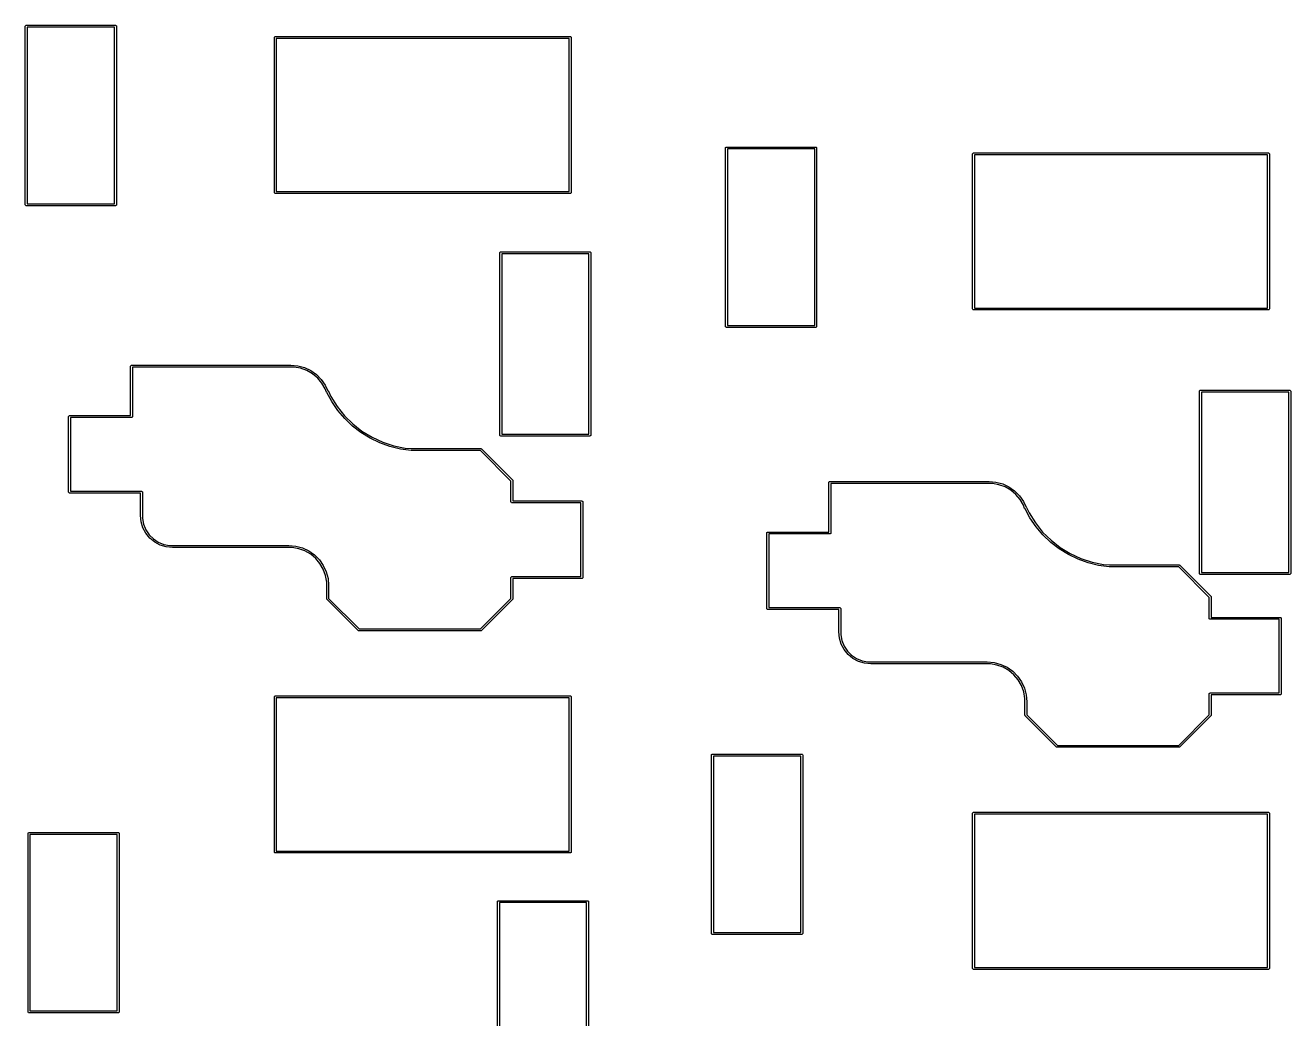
# Model space of a CAD drawing. Extents: x 52 to 190, y -126 to -40.
# Drawn here: x 134.32 to 166.94, y -68.29 to -42.67 of the extents above; entities that cross this region are included whole.
import ezdxf

# ---------------------------------------------------------------- set-up
doc = ezdxf.new("R2010")
doc.units = 0
doc.layers.add('BLACK', color=7, linetype='CONTINUOUS')

msp = doc.modelspace()

# ---------------------------------------------------------------- linework, layer by layer
at = {"layer": 'BLACK', "linetype": 'CONTINUOUS'}
for p, q in [((134.319428, -42.7), (134.321331, -42.690433)), ((134.319428, -47.3), (134.319428, -42.7)), ((134.321331, -42.690433), (134.334861, -42.676903)), ((134.334861, -42.676903), (134.344428, -42.675)), ((134.344428, -42.675), (136.644428, -42.675)), ((134.369428, -42.725), (134.369428, -47.275)), ((136.619428, -42.725), (134.369428, -42.725)), ((136.619428, -47.275), (136.619428, -42.725)), ((136.644428, -42.675), (136.653995, -42.676903)), ((136.653995, -42.676903), (136.667525, -42.690433)), ((136.667525, -42.690433), (136.669428, -42.7)), ((136.669428, -42.7), (136.669428, -47.3)), ((140.739428, -42.988327), (140.741331, -42.97876)), ((140.739428, -46.988327), (140.739428, -42.988327)), ((140.741331, -42.97876), (140.754861, -42.96523)), ((140.754861, -42.96523), (140.764428, -42.963327)), ((140.764428, -42.963327), (148.364428, -42.963327)), ((140.789428, -43.013327), (140.789428, -46.963327)), ((148.339428, -43.013327), (140.789428, -43.013327)), ((148.339428, -46.963327), (148.339428, -43.013327)), ((148.364428, -42.963327), (148.373995, -42.96523)), ((148.373995, -42.96523), (148.387525, -42.97876)), ((148.387525, -42.97876), (148.389428, -42.988327)), ((148.389428, -42.988327), (148.389428, -46.988327)), ((152.369428, -45.838326), (152.371331, -45.828759)), ((152.369428, -50.438326), (152.369428, -45.838326)), ((152.371331, -45.828759), (152.384861, -45.815229)), ((152.384861, -45.815229), (152.394428, -45.813326)), ((152.394428, -45.813326), (154.694428, -45.813326)), ((152.419428, -45.863326), (152.419428, -50.413326)), ((154.669428, -45.863326), (152.419428, -45.863326)), ((154.669428, -50.413326), (154.669428, -45.863326)), ((154.694428, -45.813326), (154.703995, -45.815229)), ((154.703995, -45.815229), (154.717525, -45.828759)), ((154.717525, -45.828759), (154.719428, -45.838326)), ((154.719428, -45.838326), (154.719428, -50.438326)), ((158.739428, -45.988327), (158.741331, -45.97876)), ((158.739428, -49.988327), (158.739428, -45.988327)), ((158.741331, -45.97876), (158.754861, -45.96523)), ((158.754861, -45.96523), (158.764428, -45.963327)), ((158.764428, -45.963327), (166.364428, -45.963327)), ((166.364428, -45.963327), (166.373995, -45.96523)), ((166.373995, -45.96523), (166.387525, -45.97876)), ((166.387525, -45.97876), (166.389428, -45.988327)), ((166.389428, -45.988327), (166.389428, -49.988327)), ((158.789428, -46.013327), (158.789428, -49.963327)), ((166.339428, -46.013327), (158.789428, -46.013327)), ((166.339428, -49.963327), (166.339428, -46.013327)), ((140.789428, -46.963327), (148.339428, -46.963327)), ((134.369428, -47.275), (136.619428, -47.275)), ((140.741331, -46.997894), (140.739428, -46.988327)), ((140.754861, -47.011424), (140.741331, -46.997894)), ((140.764428, -47.013327), (140.754861, -47.011424)), ((148.364428, -47.013327), (140.764428, -47.013327)), ((148.373995, -47.011424), (148.364428, -47.013327)), ((148.387525, -46.997894), (148.373995, -47.011424)), ((148.389428, -46.988327), (148.387525, -46.997894)), ((134.321331, -47.309567), (134.319428, -47.3)), ((134.334861, -47.323097), (134.321331, -47.309567)), ((134.344428, -47.325), (134.334861, -47.323097)), ((136.644428, -47.325), (134.344428, -47.325)), ((136.653995, -47.323097), (136.644428, -47.325)), ((136.667525, -47.309567), (136.653995, -47.323097)), ((136.669428, -47.3), (136.667525, -47.309567)), ((146.549428, -48.538326), (146.551331, -48.528759)), ((146.549428, -53.238326), (146.549428, -48.538326)), ((146.551331, -48.528759), (146.564861, -48.515229)), ((146.564861, -48.515229), (146.574428, -48.513326)), ((146.574428, -48.513326), (148.874428, -48.513326)), ((146.599428, -48.563326), (146.599428, -53.213326)), ((148.849428, -48.563326), (146.599428, -48.563326)), ((148.849428, -53.213326), (148.849428, -48.563326)), ((148.874428, -48.513326), (148.883995, -48.515229)), ((148.883995, -48.515229), (148.897525, -48.528759)), ((148.897525, -48.528759), (148.899428, -48.538326)), ((148.899428, -48.538326), (148.899428, -53.238326)), ((158.741331, -49.997894), (158.739428, -49.988327)), ((158.754861, -50.011424), (158.741331, -49.997894)), ((158.764428, -50.013327), (158.754861, -50.011424)), ((166.364428, -50.013327), (158.764428, -50.013327)), ((158.789428, -49.963327), (166.339428, -49.963327)), ((166.373995, -50.011424), (166.364428, -50.013327)), ((166.387525, -49.997894), (166.373995, -50.011424)), ((166.389428, -49.988327), (166.387525, -49.997894)), ((152.371331, -50.447893), (152.369428, -50.438326)), ((152.384861, -50.461423), (152.371331, -50.447893)), ((152.394428, -50.463326), (152.384861, -50.461423)), ((154.694428, -50.463326), (152.394428, -50.463326)), ((152.419428, -50.413326), (154.669428, -50.413326)), ((154.703995, -50.461423), (154.694428, -50.463326)), ((154.717525, -50.447893), (154.703995, -50.461423)), ((154.719428, -50.438326), (154.717525, -50.447893)), ((137.035428, -51.463326), (137.037331, -51.453759)), ((137.035428, -52.163326), (137.035428, -51.463326)), ((137.037331, -51.453759), (137.050861, -51.440229)), ((137.050861, -51.440229), (137.060428, -51.438326)), ((137.060428, -51.438326), (141.164428, -51.438326)), ((137.085428, -51.488326), (137.085428, -52.163326)), ((141.164427, -51.488326), (137.085428, -51.488326)), ((141.249727, -51.488329), (141.164427, -51.488326)), ((141.164428, -51.438326), (141.164429, -51.438326)), ((141.164429, -51.438326), (141.342414, -51.453903)), ((141.417733, -51.517958), (141.249727, -51.488329)), ((141.342414, -51.453903), (141.51499, -51.50015)), ((141.578042, -51.576311), (141.417733, -51.517958)), ((141.51499, -51.50015), (141.676914, -51.575662)), ((141.725783, -51.661615), (141.578042, -51.576311)), ((141.676914, -51.575662), (141.823265, -51.678145)), ((141.856466, -51.771278), (141.725783, -51.661615)), ((141.823265, -51.678145), (141.949597, -51.804485)), ((141.966121, -51.901968), (141.856466, -51.771278)), ((141.949597, -51.804485), (142.052071, -51.950843)), ((137.035428, -52.738326), (137.035428, -52.163326)), ((137.085428, -52.163326), (137.085428, -52.763326)), ((142.051416, -52.049714), (141.966121, -51.901968)), ((142.080587, -52.129871), (142.051416, -52.049714)), ((142.052071, -51.950843), (142.121621, -52.100007)), ((142.080628, -52.129856), (142.080587, -52.129871)), ((142.09014, -52.142031), (142.080628, -52.129856)), ((142.092188, -52.142618), (142.09014, -52.142031)), ((142.217955, -52.375688), (142.092188, -52.142618)), ((142.121621, -52.100007), (142.131575, -52.11055)), ((142.131575, -52.11055), (142.131612, -52.110533)), ((142.131612, -52.110533), (142.196353, -52.247178)), ((164.589428, -52.108326), (164.591331, -52.098759)), ((164.589428, -56.808326), (164.589428, -52.108326)), ((164.591331, -52.098759), (164.604861, -52.085229)), ((164.604861, -52.085229), (164.614428, -52.083326)), ((164.614428, -52.083326), (166.914428, -52.083326)), ((164.639428, -52.133326), (164.639428, -56.783326)), ((166.889428, -52.133326), (164.639428, -52.133326)), ((166.889428, -56.783326), (166.889428, -52.133326)), ((166.914428, -52.083326), (166.923995, -52.085229)), ((166.923995, -52.085229), (166.937525, -52.098759)), ((166.937525, -52.098759), (166.939428, -52.108326)), ((166.939428, -52.108326), (166.939428, -56.808326)), ((142.196353, -52.247178), (142.356662, -52.503604)), ((142.374198, -52.604374), (142.217955, -52.375688)), ((142.356662, -52.503604), (142.545611, -52.739722)), ((135.435428, -52.763326), (135.437331, -52.753759)), ((135.435428, -54.713326), (135.435428, -52.763326)), ((135.437331, -52.753759), (135.450861, -52.740229)), ((135.450861, -52.740229), (135.460428, -52.738326)), ((135.460428, -52.738326), (137.035428, -52.738326)), ((137.060428, -52.788326), (135.485428, -52.788326)), ((135.485428, -52.788326), (135.485428, -54.688326)), ((137.069995, -52.786423), (137.060428, -52.788326)), ((137.083525, -52.772893), (137.069995, -52.786423)), ((137.085428, -52.763326), (137.083525, -52.772893)), ((142.553454, -52.815507), (142.374198, -52.604374)), ((142.545611, -52.739722), (142.760654, -52.952349)), ((142.753763, -53.006781), (142.553454, -52.815507)), ((142.97294, -53.176107), (142.753763, -53.006781)), ((142.760654, -52.952349), (142.998891, -53.138619)), ((142.998891, -53.138619), (143.257111, -53.296022)), ((143.20859, -53.321635), (142.97294, -53.176107)), ((143.45814, -53.441778), (143.20859, -53.321635)), ((143.257111, -53.296022), (143.531834, -53.422437)), ((143.718866, -53.535223), (143.45814, -53.441778)), ((143.531834, -53.422437), (143.819358, -53.516158)), ((146.551331, -53.247893), (146.549428, -53.238326)), ((146.564861, -53.261423), (146.551331, -53.247893)), ((146.574428, -53.263326), (146.564861, -53.261423)), ((148.874428, -53.263326), (146.574428, -53.263326)), ((146.599428, -53.213326), (148.849428, -53.213326)), ((148.883995, -53.261423), (148.874428, -53.263326)), ((148.897525, -53.247893), (148.883995, -53.261423)), ((148.899428, -53.238326), (148.897525, -53.247893)), ((143.987919, -53.600949), (143.718866, -53.535223)), ((143.819358, -53.516158), (144.115806, -53.575923)), ((144.262362, -53.638239), (143.987919, -53.600949)), ((144.115806, -53.575923), (144.265482, -53.588326)), ((144.263107, -53.638063), (144.262362, -53.638239)), ((144.264428, -53.638326), (144.263107, -53.638063)), ((146.054072, -53.638326), (144.264428, -53.638326)), ((144.265482, -53.588326), (146.064428, -53.588326)), ((146.839428, -54.423682), (146.054072, -53.638326)), ((146.064428, -53.588326), (146.073995, -53.590229)), ((146.073995, -53.590229), (146.082106, -53.595648)), ((146.082106, -53.595648), (146.882106, -54.395648)), ((146.839428, -54.963326), (146.839428, -54.423682)), ((146.882106, -54.395648), (146.887525, -54.403759)), ((146.887525, -54.403759), (146.889428, -54.413326)), ((146.889428, -54.413326), (146.889428, -54.938326)), ((155.035428, -54.463326), (155.037331, -54.453759)), ((155.035428, -55.163326), (155.035428, -54.463326)), ((155.037331, -54.453759), (155.050861, -54.440229)), ((155.050861, -54.440229), (155.060428, -54.438326)), ((155.060428, -54.438326), (159.164428, -54.438326)), ((159.164428, -54.438326), (159.164429, -54.438326)), ((159.164429, -54.438326), (159.342414, -54.453903)), ((159.342414, -54.453903), (159.51499, -54.50015)), ((135.437331, -54.722893), (135.435428, -54.713326)), ((135.450861, -54.736423), (135.437331, -54.722893)), ((135.460428, -54.738326), (135.450861, -54.736423)), ((137.289428, -54.738326), (135.460428, -54.738326)), ((135.485428, -54.688326), (137.314428, -54.688326)), ((137.289428, -55.313326), (137.289428, -54.738326)), ((137.314428, -54.688326), (137.323995, -54.690229)), ((137.323995, -54.690229), (137.337525, -54.703759)), ((137.337525, -54.703759), (137.339428, -54.713326)), ((137.339428, -54.713326), (137.339428, -55.313326)), ((155.085428, -54.488326), (155.085428, -55.163326)), ((159.164427, -54.488326), (155.085428, -54.488326)), ((159.249727, -54.488329), (159.164427, -54.488326)), ((159.417733, -54.517958), (159.249727, -54.488329)), ((159.578042, -54.576311), (159.417733, -54.517958)), ((159.51499, -54.50015), (159.676914, -54.575662)), ((159.725783, -54.661615), (159.578042, -54.576311)), ((159.676914, -54.575662), (159.823265, -54.678145)), ((159.856466, -54.771278), (159.725783, -54.661615)), ((159.823265, -54.678145), (159.949597, -54.804485)), ((159.966121, -54.901968), (159.856466, -54.771278)), ((146.841331, -54.972893), (146.839428, -54.963326)), ((146.854861, -54.986423), (146.841331, -54.972893)), ((146.864428, -54.988326), (146.854861, -54.986423)), ((148.643428, -54.988326), (146.864428, -54.988326)), ((146.889428, -54.938326), (148.668428, -54.938326)), ((148.643428, -56.888326), (148.643428, -54.988326)), ((148.668428, -54.938326), (148.677995, -54.940229)), ((148.677995, -54.940229), (148.691525, -54.953759)), ((148.691525, -54.953759), (148.693428, -54.963326)), ((148.693428, -54.963326), (148.693428, -56.913326)), ((159.949597, -54.804485), (160.052071, -54.950843)), ((160.051416, -55.049714), (159.966121, -54.901968)), ((160.080587, -55.129871), (160.051416, -55.049714)), ((160.052071, -54.950843), (160.121621, -55.100007)), ((160.121621, -55.100007), (160.131575, -55.11055)), ((160.131575, -55.11055), (160.131612, -55.110533)), ((160.131612, -55.110533), (160.196353, -55.247178)), ((137.305232, -55.474281), (137.289374, -55.313327)), ((137.289374, -55.313327), (137.289428, -55.313327)), ((137.289428, -55.313327), (137.289428, -55.313326)), ((137.339428, -55.313326), (137.339374, -55.313597)), ((137.339374, -55.313597), (137.339377, -55.389659)), ((137.339377, -55.389659), (137.369165, -55.539391)), ((155.035428, -55.738326), (155.035428, -55.163326)), ((155.085428, -55.163326), (155.085428, -55.763326)), ((160.080628, -55.129856), (160.080587, -55.129871)), ((160.09014, -55.142031), (160.080628, -55.129856)), ((160.092188, -55.142618), (160.09014, -55.142031)), ((160.217955, -55.375688), (160.092188, -55.142618)), ((160.196353, -55.247178), (160.356662, -55.503604)), ((160.374198, -55.604374), (160.217955, -55.375688)), ((137.352186, -55.629049), (137.305232, -55.474281)), ((137.428431, -55.771683), (137.352186, -55.629049)), ((137.369165, -55.539391), (137.427593, -55.680435)), ((137.427593, -55.680435), (137.512415, -55.80737)), ((137.531038, -55.896701), (137.428431, -55.771683)), ((153.435428, -55.763326), (153.437331, -55.753759)), ((153.435428, -57.713326), (153.435428, -55.763326)), ((153.437331, -55.753759), (153.450861, -55.740229)), ((153.450861, -55.740229), (153.460428, -55.738326)), ((153.460428, -55.738326), (155.035428, -55.738326)), ((155.083525, -55.772893), (155.069995, -55.786423)), ((155.085428, -55.763326), (155.083525, -55.772893)), ((160.356662, -55.503604), (160.545611, -55.739722)), ((160.553454, -55.815507), (160.374198, -55.604374)), ((160.545611, -55.739722), (160.760654, -55.952349)), ((137.512415, -55.80737), (137.62037, -55.915319)), ((137.656063, -55.9993), (137.531038, -55.896701)), ((137.62037, -55.915319), (137.747311, -56.000132)), ((137.798702, -56.075535), (137.656063, -55.9993)), ((137.747311, -56.000132), (137.888359, -56.05855)), ((137.953473, -56.122479), (137.798702, -56.075535)), ((137.888359, -56.05855), (138.038094, -56.088329)), ((138.038094, -56.088329), (138.114427, -56.088326)), ((138.114427, -56.088326), (138.114428, -56.088326)), ((138.114428, -56.088326), (141.114428, -56.088326)), ((141.114428, -56.088326), (141.114429, -56.088326)), ((141.114429, -56.088326), (141.292413, -56.103903)), ((141.292413, -56.103903), (141.464988, -56.150149)), ((155.060428, -55.788326), (153.485428, -55.788326)), ((153.485428, -55.788326), (153.485428, -57.688326)), ((155.069995, -55.786423), (155.060428, -55.788326)), ((160.753763, -56.006781), (160.553454, -55.815507)), ((160.97294, -56.176107), (160.753763, -56.006781)), ((160.760654, -55.952349), (160.998891, -56.138619)), ((138.114427, -56.138325), (137.953473, -56.122479)), ((138.114428, -56.138326), (138.114427, -56.138325)), ((138.114429, -56.138326), (138.114428, -56.138326)), ((141.114427, -56.138326), (138.114429, -56.138326)), ((141.199726, -56.138329), (141.114427, -56.138326)), ((141.367732, -56.167957), (141.199726, -56.138329)), ((141.52804, -56.22631), (141.367732, -56.167957)), ((141.464988, -56.150149), (141.626911, -56.22566)), ((141.67578, -56.311613), (141.52804, -56.22631)), ((141.626911, -56.22566), (141.773262, -56.328142)), ((141.806463, -56.421275), (141.67578, -56.311613)), ((141.773262, -56.328142), (141.899593, -56.454481)), ((141.916117, -56.551963), (141.806463, -56.421275)), ((161.20859, -56.321635), (160.97294, -56.176107)), ((160.998891, -56.138619), (161.257111, -56.296022)), ((161.45814, -56.441778), (161.20859, -56.321635)), ((161.257111, -56.296022), (161.531834, -56.422437)), ((161.531834, -56.422437), (161.819358, -56.516158)), ((141.899593, -56.454481), (142.002067, -56.600837)), ((142.001413, -56.699708), (141.916117, -56.551963)), ((142.059756, -56.860019), (142.001413, -56.699708)), ((142.002067, -56.600837), (142.07757, -56.762764)), ((161.718866, -56.535223), (161.45814, -56.441778)), ((161.987919, -56.600949), (161.718866, -56.535223)), ((161.819358, -56.516158), (162.115806, -56.575923)), ((162.262362, -56.638239), (161.987919, -56.600949)), ((162.115806, -56.575923), (162.265482, -56.588326)), ((162.263107, -56.638063), (162.262362, -56.638239)), ((162.264428, -56.638326), (162.263107, -56.638063)), ((164.054072, -56.638326), (162.264428, -56.638326)), ((162.265482, -56.588326), (164.064428, -56.588326)), ((164.839428, -57.423682), (164.054072, -56.638326)), ((164.064428, -56.588326), (164.073995, -56.590229)), ((164.073995, -56.590229), (164.082106, -56.595648)), ((164.082106, -56.595648), (164.882106, -57.395648)), ((142.089376, -57.028026), (142.059756, -56.860019)), ((142.07757, -56.762764), (142.123807, -56.935342)), ((142.089374, -57.113325), (142.089376, -57.028026)), ((142.123807, -56.935342), (142.139331, -57.11284)), ((146.839428, -56.913326), (146.841331, -56.903759)), ((146.839428, -57.45297), (146.839428, -56.913326)), ((146.841331, -56.903759), (146.854861, -56.890229)), ((146.854861, -56.890229), (146.864428, -56.888326)), ((146.864428, -56.888326), (148.643428, -56.888326)), ((148.668428, -56.938326), (146.889428, -56.938326)), ((146.889428, -56.938326), (146.889428, -57.463326)), ((148.677995, -56.936423), (148.668428, -56.938326)), ((148.691525, -56.922893), (148.677995, -56.936423)), ((148.693428, -56.913326), (148.691525, -56.922893)), ((164.591331, -56.817893), (164.589428, -56.808326)), ((164.604861, -56.831423), (164.591331, -56.817893)), ((164.614428, -56.833326), (164.604861, -56.831423)), ((166.914428, -56.833326), (164.614428, -56.833326)), ((164.639428, -56.783326), (166.889428, -56.783326)), ((166.923995, -56.831423), (166.914428, -56.833326)), ((166.937525, -56.817893), (166.923995, -56.831423)), ((166.939428, -56.808326), (166.937525, -56.817893)), ((142.089428, -57.113325), (142.089374, -57.113325)), ((142.089428, -57.113326), (142.089428, -57.113325)), ((142.089428, -57.463326), (142.089428, -57.113326)), ((142.139331, -57.11284), (142.139428, -57.113326)), ((142.139428, -57.113326), (142.139428, -57.45297)), ((164.882106, -57.395648), (164.887525, -57.403759)), ((164.887525, -57.403759), (164.889428, -57.413326)), ((142.091331, -57.472893), (142.089428, -57.463326)), ((142.09675, -57.481004), (142.091331, -57.472893)), ((142.89675, -58.281004), (142.09675, -57.481004)), ((142.139428, -57.45297), (142.924784, -58.238326)), ((146.054072, -58.238326), (146.839428, -57.45297)), ((146.882106, -57.481004), (146.082106, -58.281004)), ((146.887525, -57.472893), (146.882106, -57.481004)), ((146.889428, -57.463326), (146.887525, -57.472893)), ((153.437331, -57.722893), (153.435428, -57.713326)), ((153.450861, -57.736423), (153.437331, -57.722893)), ((153.460428, -57.738326), (153.450861, -57.736423)), ((153.485428, -57.688326), (155.314428, -57.688326)), ((155.314428, -57.688326), (155.323995, -57.690229)), ((155.323995, -57.690229), (155.337525, -57.703759)), ((155.337525, -57.703759), (155.339428, -57.713326)), ((155.339428, -57.713326), (155.339428, -58.313326)), ((164.839428, -57.963326), (164.839428, -57.423682)), ((164.889428, -57.413326), (164.889428, -57.938326)), ((155.289428, -57.738326), (153.460428, -57.738326)), ((155.289428, -58.313326), (155.289428, -57.738326)), ((164.841331, -57.972893), (164.839428, -57.963326)), ((164.854861, -57.986423), (164.841331, -57.972893)), ((164.864428, -57.988326), (164.854861, -57.986423)), ((166.643428, -57.988326), (164.864428, -57.988326)), ((164.889428, -57.938326), (166.668428, -57.938326)), ((166.643428, -59.888326), (166.643428, -57.988326)), ((166.668428, -57.938326), (166.677995, -57.940229)), ((166.677995, -57.940229), (166.691525, -57.953759)), ((166.691525, -57.953759), (166.693428, -57.963326)), ((166.693428, -57.963326), (166.693428, -59.913326)), ((142.904861, -58.286423), (142.89675, -58.281004)), ((142.914428, -58.288326), (142.904861, -58.286423)), ((146.064428, -58.288326), (142.914428, -58.288326)), ((142.924784, -58.238326), (146.054072, -58.238326)), ((146.073995, -58.286423), (146.064428, -58.288326)), ((146.082106, -58.281004), (146.073995, -58.286423)), ((155.305232, -58.474281), (155.289374, -58.313327)), ((155.289374, -58.313327), (155.289428, -58.313327)), ((155.289428, -58.313327), (155.289428, -58.313326)), ((155.339428, -58.313326), (155.339374, -58.313597)), ((155.339374, -58.313597), (155.339377, -58.389659)), ((155.339377, -58.389659), (155.369165, -58.539391)), ((155.352186, -58.629049), (155.305232, -58.474281)), ((155.428431, -58.771683), (155.352186, -58.629049)), ((155.369165, -58.539391), (155.427593, -58.680435)), ((155.427593, -58.680435), (155.512415, -58.80737)), ((155.531038, -58.896701), (155.428431, -58.771683)), ((155.512415, -58.80737), (155.62037, -58.915319)), ((155.656063, -58.9993), (155.531038, -58.896701)), ((155.62037, -58.915319), (155.747311, -59.000132)), ((155.798702, -59.075535), (155.656063, -58.9993)), ((155.747311, -59.000132), (155.888359, -59.05855)), ((155.953473, -59.122479), (155.798702, -59.075535)), ((155.888359, -59.05855), (156.038094, -59.088329)), ((156.114427, -59.138325), (155.953473, -59.122479)), ((156.038094, -59.088329), (156.114427, -59.088326)), ((156.114427, -59.088326), (156.114428, -59.088326)), ((156.114428, -59.138326), (156.114427, -59.138325)), ((156.114428, -59.088326), (159.114428, -59.088326)), ((156.114429, -59.138326), (156.114428, -59.138326)), ((159.114427, -59.138326), (156.114429, -59.138326)), ((159.199726, -59.138329), (159.114427, -59.138326)), ((159.114428, -59.088326), (159.114429, -59.088326)), ((159.114429, -59.088326), (159.292413, -59.103903)), ((159.367732, -59.167957), (159.199726, -59.138329)), ((159.292413, -59.103903), (159.464988, -59.150149)), ((159.52804, -59.22631), (159.367732, -59.167957)), ((159.464988, -59.150149), (159.626911, -59.22566)), ((159.67578, -59.311613), (159.52804, -59.22631)), ((159.626911, -59.22566), (159.773262, -59.328142)), ((159.806463, -59.421275), (159.67578, -59.311613)), ((159.773262, -59.328142), (159.899593, -59.454481)), ((159.916117, -59.551963), (159.806463, -59.421275)), ((159.899593, -59.454481), (160.002067, -59.600837)), ((160.001413, -59.699708), (159.916117, -59.551963)), ((160.002067, -59.600837), (160.07757, -59.762764)), ((140.739428, -59.988325), (140.741331, -59.978758)), ((140.739428, -63.988325), (140.739428, -59.988325)), ((140.741331, -59.978758), (140.754861, -59.965228)), ((140.754861, -59.965228), (140.764428, -59.963325)), ((140.764428, -59.963325), (148.364428, -59.963325)), ((140.789428, -60.013325), (140.789428, -63.963325)), ((148.339428, -60.013325), (140.789428, -60.013325)), ((148.339428, -63.963325), (148.339428, -60.013325)), ((148.364428, -59.963325), (148.373995, -59.965228)), ((148.373995, -59.965228), (148.387525, -59.978758)), ((148.387525, -59.978758), (148.389428, -59.988325)), ((148.389428, -59.988325), (148.389428, -63.988325)), ((160.059756, -59.860019), (160.001413, -59.699708)), ((160.089376, -60.028026), (160.059756, -59.860019)), ((160.07757, -59.762764), (160.123807, -59.935342)), ((160.123807, -59.935342), (160.139331, -60.11284)), ((164.839428, -59.913326), (164.841331, -59.903759)), ((164.839428, -60.45297), (164.839428, -59.913326)), ((164.841331, -59.903759), (164.854861, -59.890229)), ((164.854861, -59.890229), (164.864428, -59.888326)), ((164.864428, -59.888326), (166.643428, -59.888326)), ((166.668428, -59.938326), (164.889428, -59.938326)), ((164.889428, -59.938326), (164.889428, -60.463326)), ((166.677995, -59.936423), (166.668428, -59.938326)), ((166.691525, -59.922893), (166.677995, -59.936423)), ((166.693428, -59.913326), (166.691525, -59.922893)), ((160.089374, -60.113325), (160.089376, -60.028026)), ((160.089428, -60.113325), (160.089374, -60.113325)), ((160.089428, -60.113326), (160.089428, -60.113325)), ((160.089428, -60.463326), (160.089428, -60.113326)), ((160.139331, -60.11284), (160.139428, -60.113326)), ((160.139428, -60.113326), (160.139428, -60.45297)), ((160.091331, -60.472893), (160.089428, -60.463326)), ((160.09675, -60.481004), (160.091331, -60.472893)), ((160.89675, -61.281004), (160.09675, -60.481004)), ((160.139428, -60.45297), (160.924784, -61.238326)), ((164.054072, -61.238326), (164.839428, -60.45297)), ((164.882106, -60.481004), (164.082106, -61.281004)), ((164.887525, -60.472893), (164.882106, -60.481004)), ((164.889428, -60.463326), (164.887525, -60.472893)), ((160.904861, -61.286423), (160.89675, -61.281004)), ((160.914428, -61.288326), (160.904861, -61.286423)), ((164.064428, -61.288326), (160.914428, -61.288326)), ((160.924784, -61.238326), (164.054072, -61.238326)), ((164.073995, -61.286423), (164.064428, -61.288326)), ((164.082106, -61.281004), (164.073995, -61.286423)), ((152.009428, -61.488326), (152.011331, -61.478759)), ((152.009428, -66.088326), (152.009428, -61.488326)), ((152.011331, -61.478759), (152.024861, -61.465229)), ((152.024861, -61.465229), (152.034428, -61.463326)), ((152.034428, -61.463326), (154.334428, -61.463326)), ((152.059428, -61.513326), (152.059428, -66.063326)), ((154.309428, -61.513326), (152.059428, -61.513326)), ((154.309428, -66.063326), (154.309428, -61.513326)), ((154.334428, -61.463326), (154.343995, -61.465229)), ((154.343995, -61.465229), (154.357525, -61.478759)), ((154.357525, -61.478759), (154.359428, -61.488326)), ((154.359428, -61.488326), (154.359428, -66.088326)), ((158.739428, -62.988325), (158.741331, -62.978758)), ((158.739428, -66.988325), (158.739428, -62.988325)), ((158.741331, -62.978758), (158.754861, -62.965228)), ((158.754861, -62.965228), (158.764428, -62.963325)), ((158.764428, -62.963325), (166.364428, -62.963325)), ((158.789428, -63.013325), (158.789428, -66.963325)), ((166.339428, -63.013325), (158.789428, -63.013325)), ((166.339428, -66.963325), (166.339428, -63.013325)), ((166.364428, -62.963325), (166.373995, -62.965228)), ((166.373995, -62.965228), (166.387525, -62.978758)), ((166.387525, -62.978758), (166.389428, -62.988325)), ((166.389428, -62.988325), (166.389428, -66.988325)), ((134.389428, -63.508326), (134.391331, -63.498759)), ((134.389428, -68.108326), (134.389428, -63.508326)), ((134.391331, -63.498759), (134.404861, -63.485229)), ((134.404861, -63.485229), (134.414428, -63.483326)), ((134.414428, -63.483326), (136.714428, -63.483326)), ((134.439428, -63.533326), (134.439428, -68.083326)), ((136.689428, -63.533326), (134.439428, -63.533326)), ((136.689428, -68.083326), (136.689428, -63.533326)), ((136.714428, -63.483326), (136.723995, -63.485229)), ((136.723995, -63.485229), (136.737525, -63.498759)), ((136.737525, -63.498759), (136.739428, -63.508326)), ((136.739428, -63.508326), (136.739428, -68.108326)), ((140.741331, -63.997892), (140.739428, -63.988325)), ((140.754861, -64.011422), (140.741331, -63.997892)), ((140.764428, -64.013325), (140.754861, -64.011422)), ((148.364428, -64.013325), (140.764428, -64.013325)), ((140.789428, -63.963325), (148.339428, -63.963325)), ((148.373995, -64.011422), (148.364428, -64.013325)), ((148.387525, -63.997892), (148.373995, -64.011422)), ((148.389428, -63.988325), (148.387525, -63.997892)), ((146.489428, -65.268326), (146.491331, -65.258759)), ((146.489428, -69.968326), (146.489428, -65.268326)), ((146.491331, -65.258759), (146.504861, -65.245229)), ((146.504861, -65.245229), (146.514428, -65.243326)), ((146.514428, -65.243326), (148.814428, -65.243326)), ((146.539428, -65.293326), (146.539428, -69.943326)), ((148.789428, -65.293326), (146.539428, -65.293326)), ((148.789428, -69.943326), (148.789428, -65.293326)), ((148.814428, -65.243326), (148.823995, -65.245229)), ((148.823995, -65.245229), (148.837525, -65.258759)), ((148.837525, -65.258759), (148.839428, -65.268326)), ((148.839428, -65.268326), (148.839428, -69.968326)), ((152.011331, -66.097893), (152.009428, -66.088326)), ((152.024861, -66.111423), (152.011331, -66.097893)), ((152.034428, -66.113326), (152.024861, -66.111423)), ((154.334428, -66.113326), (152.034428, -66.113326)), ((152.059428, -66.063326), (154.309428, -66.063326)), ((154.343995, -66.111423), (154.334428, -66.113326)), ((154.357525, -66.097893), (154.343995, -66.111423)), ((154.359428, -66.088326), (154.357525, -66.097893)), ((158.741331, -66.997892), (158.739428, -66.988325)), ((158.754861, -67.011422), (158.741331, -66.997892)), ((158.764428, -67.013325), (158.754861, -67.011422)), ((166.364428, -67.013325), (158.764428, -67.013325)), ((158.789428, -66.963325), (166.339428, -66.963325)), ((166.373995, -67.011422), (166.364428, -67.013325)), ((166.387525, -66.997892), (166.373995, -67.011422)), ((166.389428, -66.988325), (166.387525, -66.997892)), ((134.391331, -68.117893), (134.389428, -68.108326)), ((134.404861, -68.131423), (134.391331, -68.117893)), ((134.414428, -68.133326), (134.404861, -68.131423)), ((136.714428, -68.133326), (134.414428, -68.133326)), ((134.439428, -68.083326), (136.689428, -68.083326)), ((136.723995, -68.131423), (136.714428, -68.133326)), ((136.737525, -68.117893), (136.723995, -68.131423)), ((136.739428, -68.108326), (136.737525, -68.117893))]:
    msp.add_line(p, q, dxfattribs=at)

doc.saveas('drawing.dxf')
